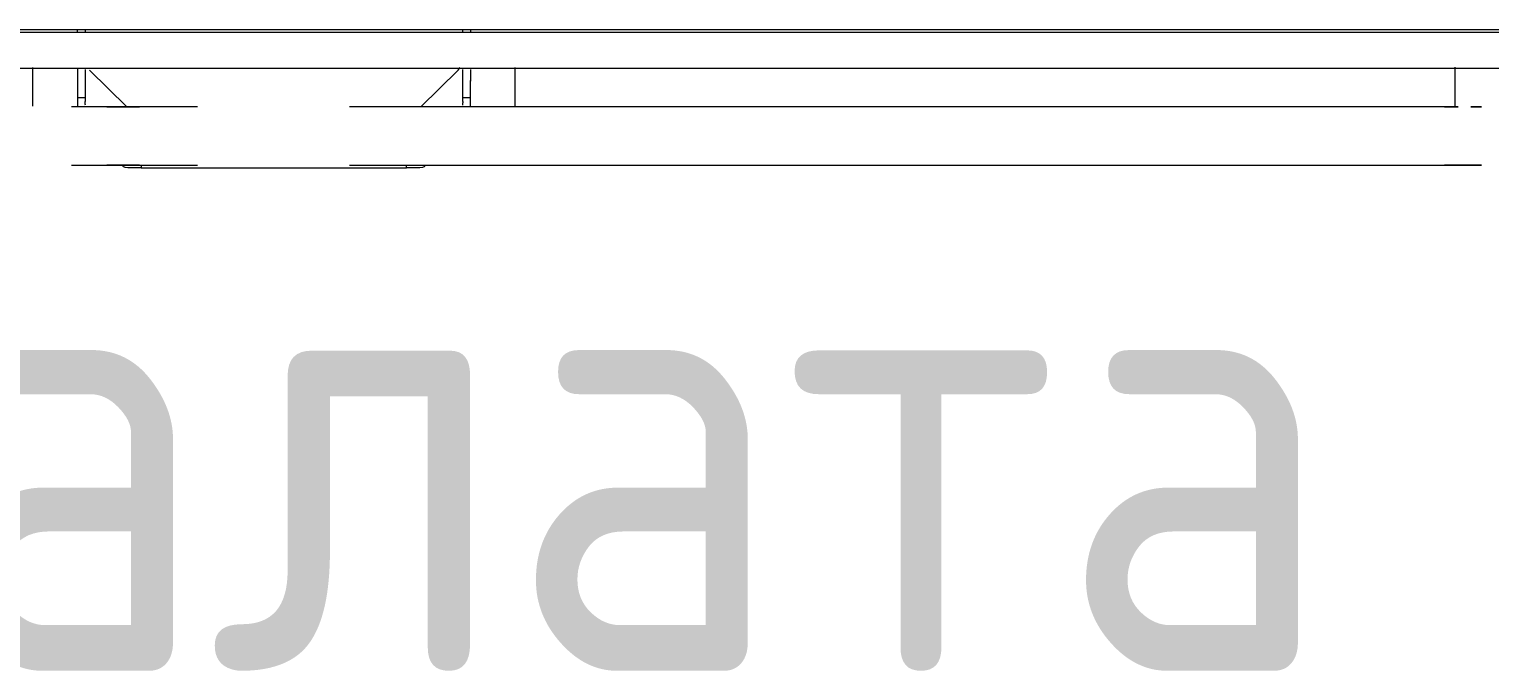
# Model space of a CAD drawing. Header units: millimetres. Extents: x -174154 to -170572, y -111302 to -109817.
# Drawn here: x -174064.44 to -174056.44, y -110596 to -110592.48 of the extents above; entities that cross this region are included whole.
import ezdxf

# ---------------------------------------------------------------- set-up
doc = ezdxf.new("R2010")
doc.units = ezdxf.units.MM
doc.linetypes.add('ACAD_ISO02W100', pattern=[15, 12, -3])
for name, color, linetype, lineweight in [('!Подложка', 252, 'ACAD_ISO02W100', 25), ('Марки помещений', 7, 'Continuous', 18), ('Специальное оборудование', 7, 'Continuous', 18)]:
    doc.layers.add(name, color=color, linetype=linetype, lineweight=lineweight)
doc.styles.add('GOST Common', font='GOST Common.ttf', dxfattribs={"width": 0.9, "height": 250})

# ---------------------------------------------------------------- blocks, each defined once
blk = doc.blocks.new('Medical_All_ARJO_Enterprise-8000_Patient-Bed - Citadel-V15-В_АР_ПЭ_02 Этаж')
at = {"layer": 'Специальное оборудование'}
for p, q in [((-741.3912284480074, 514.4575834274287), (-761.7204498810215, 514.4575834274287)), ((-761.7204498810215, 514.4575834274287), (-741.3900504403219, 514.4575834274287)), ((-141.6566232634123, 514.457583427443), (-741.3900504402917, 514.457583427443)), ((-180.3008005576133, 515.9550463456553), (-177.583756780616, 515.9550463456553)), ((-177.5837567806162, 515.9550463456553), (-172.9221117669278, 515.9550463456553)), ((-27.71378202262784, 515.9550463456633), (-172.9221117668928, 515.9550463456633)), ((-172.9221117669278, 515.9550463456552), (-172.9221117669278, 514.8064161324413)), ((-42.15551620253741, 514.4575834274342), (-58.54771662895129, 514.4575834274342)), ((-27.71378202266032, 514.8064161324413), (-27.71378202266032, 515.9550463456552)), ((-27.71378202266041, 515.9550463456553), (-23.05213700897246, 515.9550463456553)), ((-8.849179640214114, 514.4575834274287), (-26.90117851168378, 514.4575834274287)), ((-26.70614084069841, 514.4575834274287), (-8.79374724120936, 514.4575834274287)), ((-23.05213700897238, 515.9550463456553), (-20.33509323197536, 515.9550463456553)), ((-755.8434562922189, 482.4568927288051), (-761.7204498810215, 482.4568927288051)), ((-761.7204498810215, 482.4568927288051), (-755.9088193544021, 482.4568927288051)), ((-748.9340174764732, 482.4568927288051), (-741.3912284480033, 482.4568927288051)), ((-741.3900504403219, 482.4568927288051), (-748.8693771877938, 482.4568927288051)), ((-747.1008585821769, 460.7614294866177), (-747.1008585821726, 482.4568927288122)), ((-741.3900504402917, 482.4568927288122), (-141.6566232634123, 482.4568927288122)), ((-232.3223149980241, 475.2623252897304), (-232.3223149980241, 482.0734604891921)), ((-207.9221117669275, 482.0734604891923), (-207.9221117669275, 475.2623252897307)), ((-180.8029750743924, 482.4568927288031), (-201.2260808668493, 462.3709940836144)), ((-58.54771662895129, 482.4568927288122), (-42.15551620253741, 482.4568927288122)), ((-26.90117851167885, 482.4568927288051), (-8.849179640213027, 482.4568927288051)), ((-8.793747241209225, 482.4568927288051), (-26.70614084069401, 482.4568927288051)), ((0.5901870772608074, 462.3709940836137), (-19.83291871519966, 482.4568927288063)), ((7.286217977340927, 475.2623252897304), (7.286217977340927, 482.0734604891921)), ((31.68642120843725, 482.0734604891923), (31.68642120843725, 475.2623252897307)), ((-232.3223149980244, 472.4277652440405), (-232.3223149980244, 475.2623252897306)), ((-232.3223149980241, 463.2164739659447), (-232.3223149980241, 472.4277652440403)), ((-203.7400550812446, 477.3417164297322), (-207.9221117668936, 477.3417164297322)), ((-207.9221117669278, 475.2623252897306), (-207.9221117669278, 472.4277652440405)), ((-207.9221117669275, 472.4277652440405), (-207.9221117669275, 467.9815515870342)), ((-203.7400550812446, 479.6497309550512), (-203.7400550812446, 476.4280917830803)), ((-203.7400550812759, 476.8009238390796), (-203.7400550812759, 470.4063280069524)), ((3.104161291719606, 476.4280917830803), (3.104161291719606, 479.6497309550425)), ((7.286217977377203, 477.3417164297322), (3.104161291719606, 477.3417164297322)), ((3.104161291688745, 470.4063280069522), (3.104161291688745, 476.8009238390797)), ((7.286217977340656, 472.4277652440405), (7.286217977340656, 475.2623252897306)), ((7.286217977340927, 463.2164739659447), (7.286217977340927, 472.4277652440403)), ((31.68642120843698, 475.2623252897306), (31.68642120843698, 472.4277652440405)), ((31.68642120843725, 472.4277652440405), (31.68642120843725, 463.2164739659448)), ((-207.9221117669278, 462.07721185833), (-207.9221117669278, 468.4081224797379)), ((-203.7400550812759, 470.4063280069523), (-203.7400550812759, 462.0772118583301)), ((3.104161291688745, 462.07721185833), (3.104161291688745, 470.4063280069522)), ((7.479813300573062, 461.2295685198887), (-1116.002062768332, 461.2295685198887)), ((-232.3223149980244, 460.9910493039091), (-232.3223149980244, 463.2164739659449)), ((-201.2260808668493, 462.3709940836143), (-202.3925709061497, 461.0008788447363)), ((785.7819392196878, 461.2295685198887), (1.733594831364189, 461.2295685198887)), ((7.286217977340656, 461.2295685198791), (7.286217977340656, 463.2164739659449)), ((31.68642120843698, 463.2164739659449), (31.68642120843698, 460.9910493039006)), ((-1116.002062768332, 441.7157413575182), (7.479813300573062, 441.7157413575182)), ((-88.8138978399444, 440.0618254533352), (-1047.989697186683, 440.0618254533352)), ((-207.9221117669278, 440.0192542674079), (-207.9221117669278, 442.0296479477686)), ((-203.7400550812759, 442.0268436681424), (-203.7400550812759, 440.0203092367436)), ((1.733594831364189, 441.7157413575182), (785.7819392196878, 441.7157413575182)), ((3.104161291688745, 440.0493635478129), (3.104161291688745, 441.6347776396452)), ((7.286217977340656, 441.6347776396453), (7.286217977340656, 439.9683039231308))]:
    blk.add_line(p, q, dxfattribs=at)
at = {"layer": 'Специальное оборудование', "flags": 128}
for points in [[(-183.0246747328172, 515.1002856913561), (-181.6894195701683, 515.7392832685676), (-180.3008005576135, 515.9550463456553)], [(10.51429136059943, 514.4575834274342), (7.310514254730288, 514.4575834274342), (4.118442960266225, 514.4575834274342), (0.9431841103504439, 514.4575834274342), (-2.210182558222903, 514.4575834274342), (-5.33661233146305, 514.4575834274342), (-8.431103588661392, 514.4575834274342), (-11.48870580393926, 514.4575834274342), (-14.50452746599593, 514.4575834274342), (-17.47374390352588, 514.4575834274342), (-20.39160500361417, 514.4575834274342), (-23.25344281095572, 514.4575834274342), (-26.05467899554534, 514.4575834274342), (-28.79083217705664, 514.4575834274342), (-31.45752509407654, 514.4575834274342), (-34.05049160680336, 514.4575834274342), (-36.56558352195989, 514.4575834274342), (-38.99877722899296, 514.4575834274342), (-41.34618013703849, 514.4575834274342), (-42.15551620253741, 514.4575834274342)], [(-20.33509323197543, 515.9550463456553), (-18.94647421942063, 515.7392832685678), (-17.61121905677167, 515.1002856913561)], [(-42.15551620253741, 482.4568927288122), (-39.83937586092721, 482.4568927288122), (-37.43609994183422, 482.4568927288122), (-34.94953317405378, 482.4568927288122), (-32.3836535339698, 482.4568927288122), (-29.74256588165299, 482.4568927288122), (-27.03049539395169, 482.4568927288122), (-24.25178080509232, 482.4568927288122), (-21.41086746566141, 482.4568927288122), (-18.51230023096659, 482.4568927288122), (-15.56071619025962, 482.4568927288122), (-12.56083724837313, 482.4568927288122), (-9.517462571669876, 482.4568927288122), (-6.435460910406516, 482.4568927288122), (-3.319762809795941, 482.4568927288122), (-0.175352722143225, 482.4568927288122), (2.992738967184335, 482.4568927288122), (6.179443987300863, 482.4568927288122), (9.37966428997312, 482.4568927288122), (10.51429136059943, 482.4568927288122)], [(42.34250752897255, 440.0618254533352), (27.8274693252022, 440.0618254533352), (13.12582981614088, 440.0618254533352), (-1.738891511192742, 440.0618254533352), (-16.74291427364096, 440.0618254533352), (-31.86223523546791, 440.0618254533352), (-47.07266670842622, 440.0618254533352), (-62.3498752468748, 440.0618254533352), (-77.6694205761157, 440.0618254533352), (-88.8138978399444, 440.0618254533352)]]:
    blk.add_lwpolyline(points, dxfattribs=at)
at = {"layer": 'Специальное оборудование'}
for points in [[(-203.7400550812762, 479.6497309550363), (-203.7321956613924, 480.2547829049396), (-203.6702304214622, 480.8912366947732), (-203.5541593614854, 481.5555628430014)], [(2.918265571896687, 481.555562843001), (3.034336631873683, 480.8912366947728), (3.096301871804386, 480.2547829049391), (3.104161291688745, 479.6497309550357)]]:
    blk.add_open_spline(points, degree=3, dxfattribs=at)
blk = doc.blocks.new('A$C02fe7d8c')
at = {"layer": 'Специальное оборудование', "color": 251, "lineweight": 20, "true_color": 0x636466, "rotation": 180}
blk.add_blockref('Medical_All_ARJO_Enterprise-8000_Patient-Bed - Citadel-V15-В_АР_ПЭ_02 Этаж', (6284.573185752753, 3670.371260660775), dxfattribs=at)
at = {"layer": 'Марки помещений', "color": 251, "lineweight": 20, "true_color": 0x636466, "insert": (6008.288395894015, 3129.020716305118), "char_height": 249.9999999999997, "width": 1305.948937499998, "attachment_point": 1, "style": 'GOST Common'}
blk.add_mtext('Палата', dxfattribs=at)

msp = doc.modelspace()

# ---------------------------------------------------------------- block references
at = {"layer": '!Подложка', "ltscale": 20, "xscale": 0.01, "yscale": 0.01, "zscale": 0.01}
msp.add_blockref('A$C02fe7d8c', (-174126.9501441634, -110624.7877293258), dxfattribs=at)

doc.saveas('drawing.dxf')
